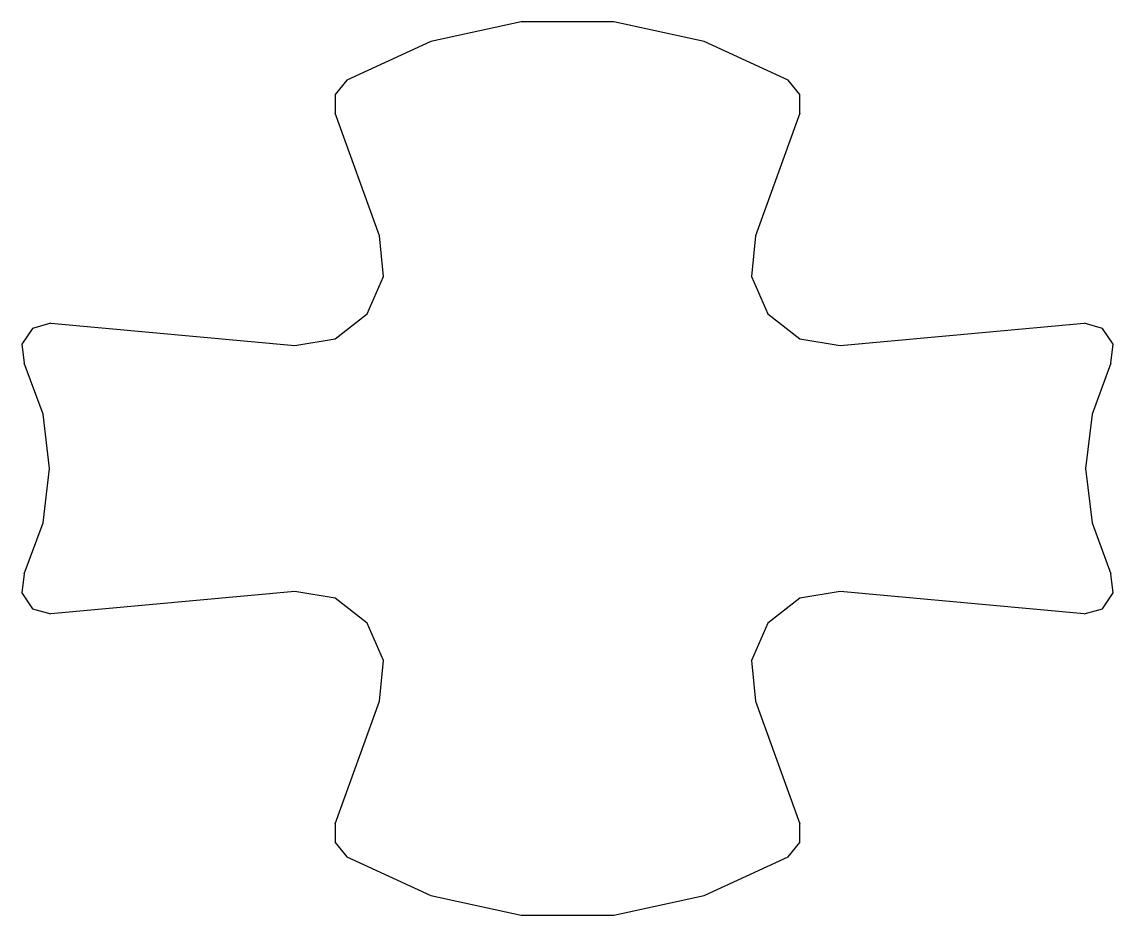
# Model space of a CAD drawing. Header units: millimetres. Extents: x 5 to 24.9, y 5 to 21.3.
import ezdxf

# ---------------------------------------------------------------- set-up
doc = ezdxf.new("R2010")
doc.units = ezdxf.units.MM
doc.layers.add('Arm_key', color=7, linetype='CONTINUOUS')

msp = doc.modelspace()

# ---------------------------------------------------------------- linework, layer by layer
at = {"layer": 'Arm_key'}
for p, q in [((14.118, 21.308), (12.468, 20.947)), ((15.806, 21.308), (14.118, 21.308)), ((17.455, 20.947), (15.806, 21.308)), ((12.468, 20.947), (10.935, 20.242)), ((18.989, 20.242), (17.455, 20.947)), ((10.935, 20.242), (10.72, 19.981)), ((19.203, 19.981), (18.989, 20.242)), ((10.72, 19.981), (10.721, 19.643)), ((19.202, 19.643), (19.203, 19.981)), ((11.529, 17.403), (10.721, 19.643)), ((19.202, 19.643), (18.394, 17.403)), ((11.6, 16.662), (11.529, 17.403)), ((18.394, 17.403), (18.323, 16.662)), ((11.305, 15.977), (11.6, 16.662)), ((18.323, 16.662), (18.618, 15.977)), ((10.718, 15.519), (11.305, 15.977)), ((18.618, 15.977), (19.205, 15.519)), ((5.531, 15.805), (5.195, 15.713)), ((5.531, 15.805), (9.982, 15.4)), ((19.941, 15.4), (24.392, 15.805)), ((24.728, 15.713), (24.392, 15.805)), ((5.195, 15.713), (5, 15.425)), ((24.923, 15.425), (24.728, 15.713)), ((5, 15.425), (5.041, 15.079)), ((9.982, 15.4), (10.718, 15.519)), ((19.205, 15.519), (19.941, 15.4)), ((24.883, 15.079), (24.923, 15.425)), ((5.387, 14.144), (5.041, 15.079)), ((24.883, 15.079), (24.537, 14.144)), ((5.504, 13.154), (5.387, 14.144)), ((24.537, 14.144), (24.419, 13.154)), ((5.387, 12.164), (5.504, 13.154)), ((24.419, 13.154), (24.537, 12.164)), ((5.041, 11.229), (5.387, 12.164)), ((24.537, 12.164), (24.883, 11.229)), ((5.041, 11.229), (5, 10.883)), ((24.923, 10.883), (24.883, 11.229)), ((5, 10.883), (5.195, 10.595)), ((9.982, 10.908), (5.531, 10.504)), ((10.718, 10.789), (9.982, 10.908)), ((11.305, 10.331), (10.718, 10.789)), ((19.205, 10.789), (18.618, 10.331)), ((19.941, 10.908), (19.205, 10.789)), ((24.392, 10.504), (19.941, 10.908)), ((24.728, 10.595), (24.923, 10.883)), ((5.195, 10.595), (5.531, 10.504)), ((24.392, 10.504), (24.728, 10.595)), ((11.6, 9.647), (11.305, 10.331)), ((18.618, 10.331), (18.323, 9.647)), ((11.529, 8.905), (11.6, 9.647)), ((18.323, 9.647), (18.394, 8.905)), ((10.721, 6.666), (11.529, 8.905)), ((18.394, 8.905), (19.202, 6.666)), ((10.721, 6.666), (10.72, 6.328)), ((19.203, 6.328), (19.202, 6.666)), ((10.72, 6.328), (10.935, 6.067)), ((18.989, 6.067), (19.203, 6.328)), ((10.935, 6.067), (12.468, 5.361)), ((17.455, 5.361), (18.989, 6.067)), ((12.468, 5.361), (14.118, 5)), ((15.806, 5), (17.455, 5.361)), ((14.118, 5), (15.806, 5))]:
    msp.add_line(p, q, dxfattribs=at)

doc.saveas('drawing.dxf')
